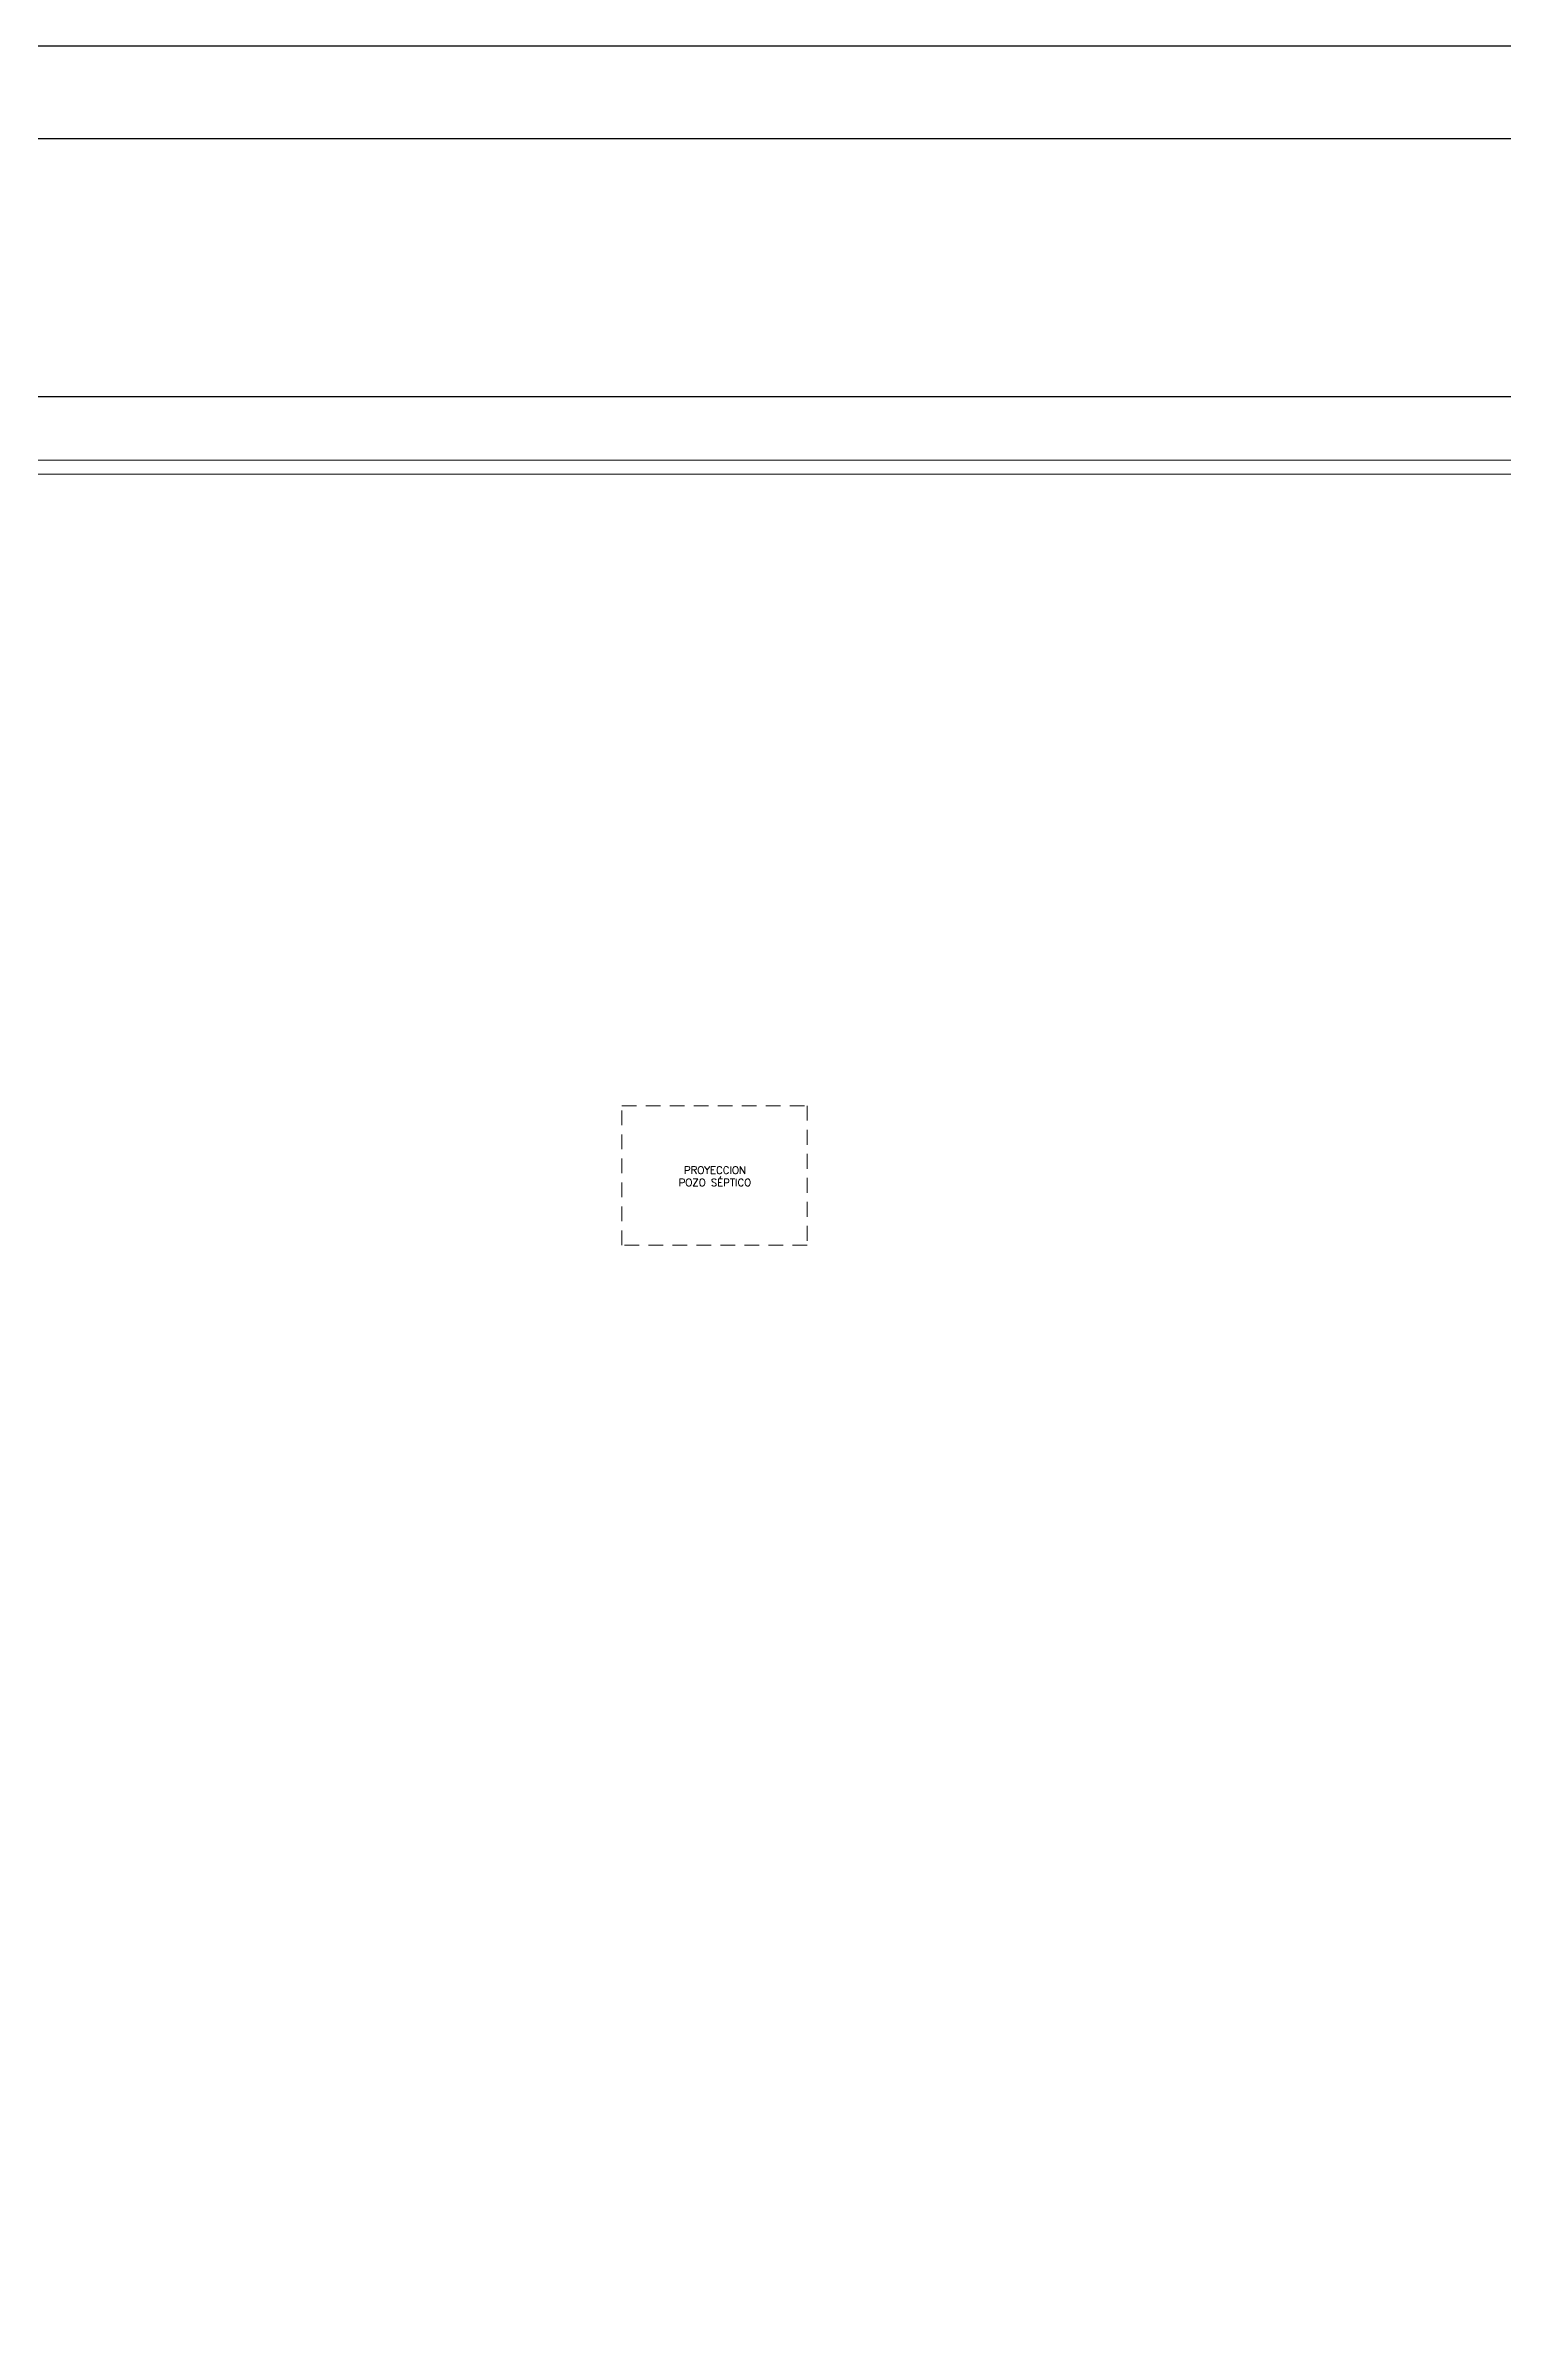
# Model space of a CAD drawing. Header units: metres. Extents: x 2026 to 2182, y 1015 to 1085.
# Drawn here: x 2083.03 to 2098.74, y 1060.8 to 1085.47 of the extents above; entities that cross this region are included whole.
import ezdxf

# ---------------------------------------------------------------- set-up
doc = ezdxf.new("R2010")
doc.units = ezdxf.units.M
doc.linetypes.add('HIDDEN', pattern=[9.525, 6.35, -3.175])
doc.layers.get('Defpoints').update_dxf_attribs({"lineweight": 0})
for name, color, linetype, lineweight in [('muro00', 252, 'Continuous', 0), ('muro02', 3, 'Continuous', 18), ('proyeccion', 5, 'HIDDEN', 13)]:
    doc.layers.add(name, color=color, linetype=linetype, lineweight=lineweight)
doc.styles.add('COTA50', font='romans.shx', dxfattribs={"height": 0.4})
doc.styles.add('ROMANS', font='ROMANS')
doc.dimstyles.new('1-100', dxfattribs={"dimscale": 0.1, "dimtxt": 0.4, "dimasz": 1.2, "dimexe": 1, "dimexo": 1, "dimgap": 0.8, "dimtad": 1, "dimzin": 4, "dimdsep": 46, "dimtxsty": 'COTA50', "dimblk": 'ARCHTICK', "dimcen": 2.5, "dimdle": 1, "dimclrd": 1, "dimclre": 1, "dimclrt": 256, "dimadec": 0, "dimazin": 0, "dimtfac": 1, "dimtix": 1, "dimtmove": 2, "dimatfit": 3, "dimfxl": 0, "dimtolj": 1, "dimtzin": 4, "dimarcsym": 0})

# ---------------------------------------------------------------- blocks, each defined once
blk = doc.blocks.new('_ARCHTICK')
at = {"color": 0, "linetype": 'ByBlock', "const_width": 0.15}
blk.add_lwpolyline([(-0.5, -0.5), (0.5, 0.5)], dxfattribs=at)
blk = doc.blocks.new('*D39')
at = {"color": 1, "lineweight": -2}
for p, q in [((2070.66, 1081.686), (2171.768, 1081.686)), ((2070.76, 1081.1), (2070.76, 1081.786)), ((2171.668, 1081.1), (2171.668, 1081.786))]:
    blk.add_line(p, q, dxfattribs=at)
at = {"layer": 'Defpoints', "color": 0}
for p in [(2171.668, 1081.686), (2070.76, 1081), (2171.668, 1081)]:
    blk.add_point(p, dxfattribs=at)
at = {"color": 1, "lineweight": -2, "xscale": 0.1199999999999999, "yscale": 0.1199999999999999, "zscale": 0.1199999999999999, "rotation": 180}
blk.add_blockref('_ARCHTICK', (2070.76, 1081.686), dxfattribs=at)
at = {"color": 1, "lineweight": -2, "xscale": 0.1199999999999999, "yscale": 0.1199999999999999, "zscale": 0.1199999999999999}
blk.add_blockref('_ARCHTICK', (2171.668, 1081.686), dxfattribs=at)
at = {"insert": (2121.214, 1081.966), "char_height": 0.4, "attachment_point": 5, "style": 'COTA50'}
blk.add_mtext('\\A1;100.91', dxfattribs=at)

msp = doc.modelspace()

# ---------------------------------------------------------------- linework, layer by layer
at = {"color": 1}
msp.add_lwpolyline([(2067.325, 1085.467), (2181.527, 1085.467), (2181.527, 1014.984), (2067.325, 1014.984)], close=True, dxfattribs=at)
at = {"color": 5}
msp.add_lwpolyline([(2068.325, 1084.467), (2180.527, 1084.467), (2180.527, 1015.984), (2068.325, 1015.984)], close=True, dxfattribs=at)
at = {"layer": 'muro02'}
for p, q in [((2171.668, 1081), (2070.76, 1081)), ((2070.91, 1080.85), (2160.051, 1080.85))]:
    msp.add_line(p, q, dxfattribs=at)
at = {"layer": 'proyeccion', "linetype": 'HIDDEN', "ltscale": 0.025}
msp.add_lwpolyline([(2089.239, 1074.04), (2091.239, 1074.04), (2091.239, 1072.54), (2089.239, 1072.54)], close=True, dxfattribs=at)

# ---------------------------------------------------------------- texts
at = {"layer": 'muro00', "insert": (2090.244, 1073.281), "char_height": 0.08, "attachment_point": 5, "style": 'ROMANS'}
msp.add_mtext_dynamic_manual_height_columns('PROYECCION\\PPOZO SÉPTICO', width=1.1786, gutter_width=0.75, heights=[0], dxfattribs=at)

# ---------------------------------------------------------------- dimensions: what is measured, and where the dimension line sits
dim = msp.add_linear_dim(base=(2171.668, 1081.686), p1=(2070.76, 1081), p2=(2171.668, 1081), dimstyle='1-100')
dim.commit()
dim.dimension.update_dxf_attribs({"geometry": '*D39', "text_midpoint": (2121.214, 1081.966)})

doc.saveas('drawing.dxf')
